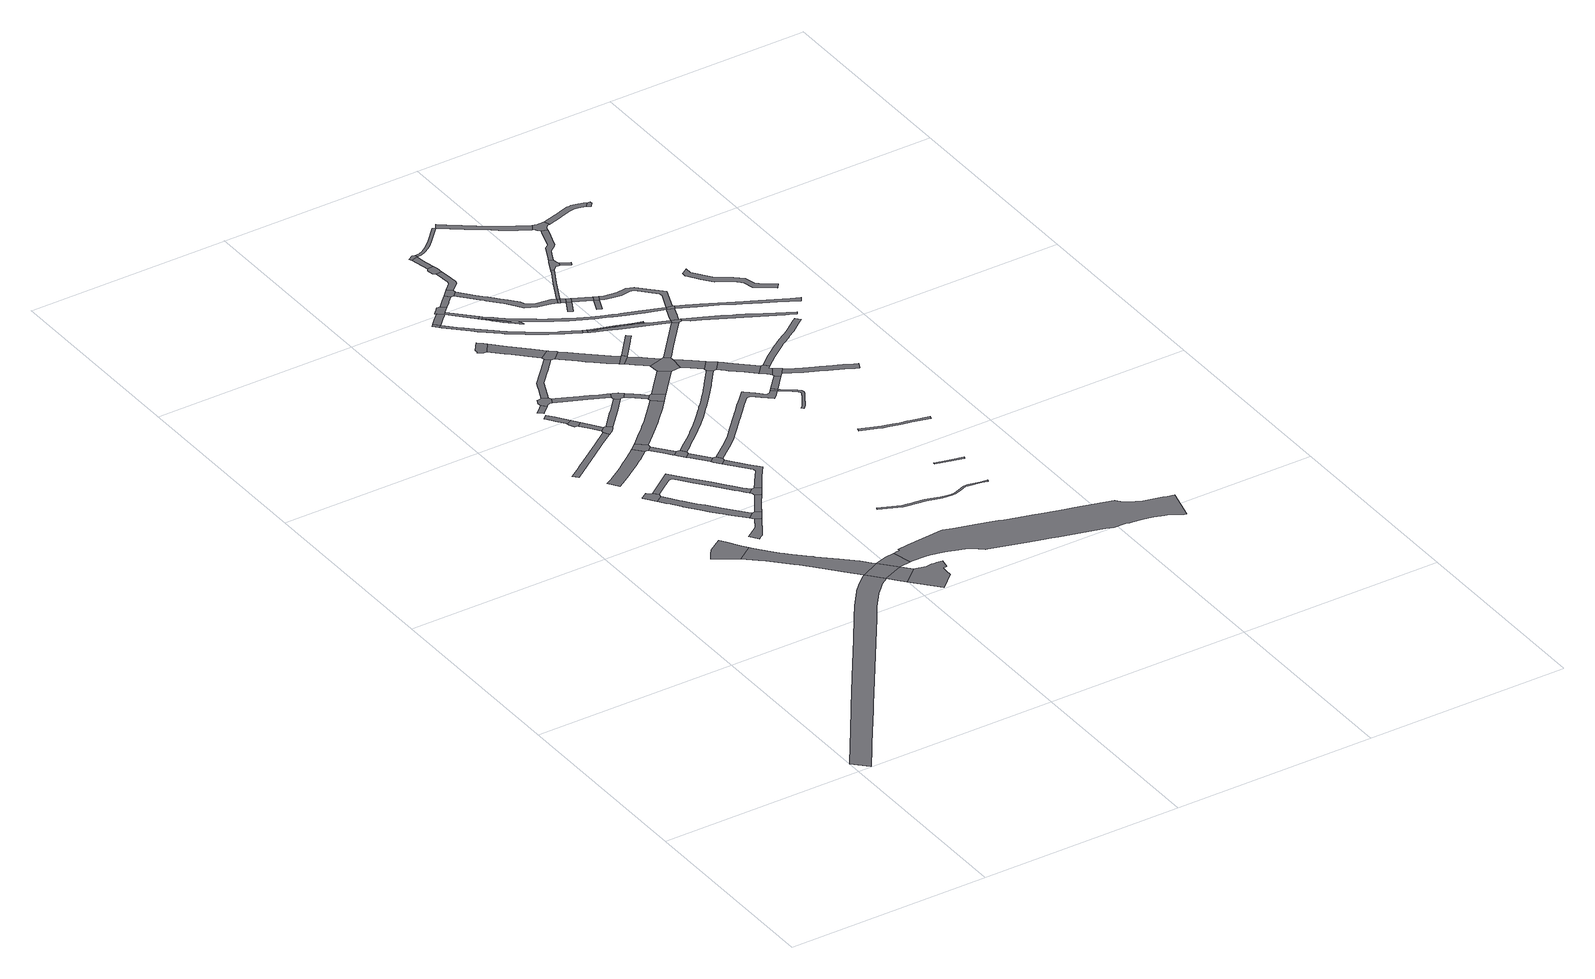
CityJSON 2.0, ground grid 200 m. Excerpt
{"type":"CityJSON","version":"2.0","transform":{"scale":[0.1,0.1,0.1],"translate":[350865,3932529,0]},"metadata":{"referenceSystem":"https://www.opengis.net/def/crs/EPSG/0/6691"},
"CityObjects":{
"road1":{"type":"Road","attributes":{"function":"1"},"geometry":[{"type":"MultiSurface","lod":"1","boundaries":[[[0,1,2,3,4,5,6,7,8,9,10,11,12,13,14,15,16,17,18,19,20,21,22,23,24,25,26,27,28,29,30,31,32,33,34,35,36,37,38,39,40,41,42,43,44,45,46,47,48,49,0,50,51,52,53]]]}]},
"road2":{"type":"Road","geometry":[{"type":"MultiSurface","lod":"1","boundaries":[[[54,55,56,57,58,59,60,61,62,63,64,65,66]]]}]},
"road3":{"type":"Road","geometry":[{"type":"MultiSurface","lod":"1","boundaries":[[[67,68,69,70,71,72,73,74,75]]]}]},
"road4":{"type":"Road","attributes":{"function":"3","RoadStructureAttribute.sectionType":"1"},"geometry":[{"type":"MultiSurface","lod":"1","boundaries":[[[76,77,78,79,80,81,82,83,84,1,85,86,87,88,89,90,91,92,93,94,95,96,97,98,54,66]]]}]},
"road5":{"type":"Road","attributes":{"RoadStructureAttribute.sectionType":"1"},"geometry":[{"type":"MultiSurface","lod":"1","boundaries":[[[99,100,101,102,103,104,105,106,107,108,109,110,111,112,113]]]}]},
"road6":{"type":"Road","attributes":{"RoadStructureAttribute.sectionType":"1"},"geometry":[{"type":"MultiSurface","lod":"1","boundaries":[[[114,115,116,117,118,119,120,121,122,123,124,74,73,125,126,127,128,129,130,131,132,133,134]]]}]},
"road7":{"type":"Road","attributes":{"RoadStructureAttribute.sectionType":"1"},"geometry":[{"type":"MultiSurface","lod":"1","boundaries":[[[135,136,137,138,139,140,141,142,143]]]}]},
"road8":{"type":"Road","attributes":{"RoadStructureAttribute.sectionType":"1"},"geometry":[{"type":"MultiSurface","lod":"1","boundaries":[[[144,145,146,147,148,149,150,151,152,153,154,155,156,157,158,159,160,161,162,163,164]]]}]},
"road9":{"type":"Road","geometry":[{"type":"MultiSurface","lod":"1","boundaries":[[[114,134,135,143,165,166]]]}]},
"road10":{"type":"Road","attributes":{"RoadStructureAttribute.sectionType":"1"},"geometry":[{"type":"MultiSurface","lod":"1","boundaries":[[[167,168,169,170,171,172,173,174,175,176,177,178,179,180,181,182,183,184,185,186,187,67,75]]]}]},
"road11":{"type":"Road","geometry":[{"type":"MultiSurface","lod":"1","boundaries":[[[1,0,53,85]]]}]},
"road12":{"type":"Road","attributes":{"RoadStructureAttribute.sectionType":"1"},"geometry":[{"type":"MultiSurface","lod":"1","boundaries":[[[188,189,190,191,192,193,194,195,196]]]}]},
"road13":{"type":"Road","attributes":{"RoadStructureAttribute.sectionType":"1"},"geometry":[{"type":"MultiSurface","lod":"1","boundaries":[[[197,198,199,200,201,202]]]}]},
"road14":{"type":"Road","geometry":[{"type":"MultiSurface","lod":"1","boundaries":[[[203,204,205,188,196,206,207]]]}]},
"road15":{"type":"Road","attributes":{"RoadStructureAttribute.sectionType":"1"},"geometry":[{"type":"MultiSurface","lod":"1","boundaries":[[[208,209,210,204,203,211,212,213]]]}]},
"road16":{"type":"Road","attributes":{"RoadStructureAttribute.sectionType":"1"},"geometry":[{"type":"MultiSurface","lod":"1","boundaries":[[[165,214,215,216,217,218,219,220,221,166]]]}]},
"road17":{"type":"Road","geometry":[{"type":"MultiSurface","lod":"1","boundaries":[[[222,223,224,225,144,164,226,227]]]}]},
"road18":{"type":"Road","geometry":[{"type":"MultiSurface","lod":"1","boundaries":[[[228,229,230,231,232,233,234,235,236,237,197,202]]]}]},
"road19":{"type":"Road","attributes":{"function":"1","RoadStructureAttribute.sectionType":"7"},"geometry":[{"type":"MultiSurface","lod":"1","boundaries":[[[238,85,53,239,240,241,242]]]}]},
"road20":{"type":"Road","geometry":[{"type":"MultiSurface","lod":"1","boundaries":[[[99,113,243,244,245,246,208,213]]]}]},
"road21":{"type":"Road","geometry":[{"type":"MultiSurface","lod":"1","boundaries":[[[247,248,249,250,251,252,253,254,255,52,51,256,257]]]}]},
"road22":{"type":"Road","attributes":{"RoadStructureAttribute.sectionType":"1"},"geometry":[{"type":"MultiSurface","lod":"1","boundaries":[[[226,258,259,260,261,262,227]]]}]},
"road23":{"type":"Road","geometry":[{"type":"MultiSurface","lod":"1","boundaries":[[[263,218,217,264,265,178,177]]]}]},
"road24":{"type":"Road","geometry":[{"type":"MultiSurface","lod":"1","boundaries":[[[261,260,266,267,268,269,270,271]]]}]},
"road25":{"type":"Road","attributes":{"RoadStructureAttribute.sectionType":"1"},"geometry":[{"type":"MultiSurface","lod":"1","boundaries":[[[272,269,268,273,274,275]]]}]},
"road26":{"type":"Road","attributes":{"RoadStructureAttribute.sectionType":"1"},"geometry":[{"type":"MultiSurface","lod":"1","boundaries":[[[276,277,278,279,280,281,282,283,231,230,284,285,286,287,288]]]}]},
"road27":{"type":"Road","attributes":{"RoadStructureAttribute.sectionType":"1"},"geometry":[{"type":"MultiSurface","lod":"1","boundaries":[[[245,289,290,291,292,293,294,246]]]}]},
"road28":{"type":"Road","geometry":[{"type":"MultiSurface","lod":"1","boundaries":[[[295,296,297,298,299,300,272,275]]]}]},
"road29":{"type":"Road","attributes":{"RoadStructureAttribute.sectionType":"1"},"geometry":[{"type":"MultiSurface","lod":"1","boundaries":[[[301,302,303,304,305,306,307,308,309,310,311,312,313,314,233,232]]]}]},
"road30":{"type":"Road","geometry":[{"type":"MultiSurface","lod":"1","boundaries":[[[315,316,317,318,319,320,321,322]]]}]},
"road31":{"type":"Road","attributes":{"RoadStructureAttribute.sectionType":"1"},"geometry":[{"type":"MultiSurface","lod":"1","boundaries":[[[323,324,325,326,265,264,327,328,329,330,297,296]]]}]},
"road32":{"type":"Road","geometry":[{"type":"MultiSurface","lod":"1","boundaries":[[[331,332,333,334]]]}]},
"road33":{"type":"Road","attributes":{"RoadStructureAttribute.sectionType":"1"},"geometry":[{"type":"MultiSurface","lod":"1","boundaries":[[[335,336,337,338,339,340,341,223,222,342,343,344,345,346,347,348,349,350]]]}]},
"road34":{"type":"Road","attributes":{"RoadStructureAttribute.sectionType":"1"},"geometry":[{"type":"MultiSurface","lod":"1","boundaries":[[[351,352,353,354,355,356,357,358,359,315,322]]]}]},
"road35":{"type":"Road","geometry":[{"type":"MultiSurface","lod":"1","boundaries":[[[287,291,290,360,361,362,363,364,288]]]}]},
"road36":{"type":"Road","attributes":{"RoadStructureAttribute.sectionType":"1"},"geometry":[{"type":"MultiSurface","lod":"1","boundaries":[[[365,366,367,368,369,370,334,333,371,372,373,374,365,375,376,377,378]]]}]},
"road37":{"type":"Road","geometry":[{"type":"MultiSurface","lod":"1","boundaries":[[[379,380,381,382,383,384,385,386,366,365,378]]]}]},
"road38":{"type":"Road","attributes":{"RoadStructureAttribute.sectionType":"1"},"geometry":[{"type":"MultiSurface","lod":"1","boundaries":[[[387,388,389,390,391,362,361,392,393]]]}]},
"road39":{"type":"Road","geometry":[{"type":"MultiSurface","lod":"1","boundaries":[[[394,395,356,355,396,397,307,306,398,399]]]}]},
"road40":{"type":"Road","attributes":{"RoadStructureAttribute.sectionType":"1"},"geometry":[{"type":"MultiSurface","lod":"1","boundaries":[[[400,401,402,403,382,381,404,405,406]]]}]},
"road41":{"type":"Road","geometry":[{"type":"MultiSurface","lod":"1","boundaries":[[[387,393,335,350,407,408,409]]]}]},
"road42":{"type":"Road","attributes":{"RoadStructureAttribute.sectionType":"1"},"geometry":[{"type":"MultiSurface","lod":"1","boundaries":[[[410,411,412,413,414,415,416,417,418,419,420,421,422,423,333,332,424,425,426,427,428,429,430,431,432,433,434,435,436,437,438,439,440,441,442,443,444]]]}]},
"road43":{"type":"Road","geometry":[{"type":"MultiSurface","lod":"1","boundaries":[[[445,446,447,448,449,450,451,452,453,454,455,456,457,458,459,460,461]]]}]},
"road44":{"type":"Road","attributes":{"RoadStructureAttribute.sectionType":"1"},"geometry":[{"type":"MultiSurface","lod":"1","boundaries":[[[270,462,463,464,465,466,467,468,469,470,471,472,473,474,475,476,477,478,479,480,481,482,483,484,485,486,487,488,489,490,491,492,493,494,495,496,497,498,499,271]]]}]},
"road45":{"type":"Road","attributes":{"RoadStructureAttribute.sectionType":"1"},"geometry":[{"type":"MultiSurface","lod":"1","boundaries":[[[398,500,501,502,503,504,505,506,507,508,509,510,511,512,513,399]]]}]},
"road46":{"type":"Road","geometry":[{"type":"MultiSurface","lod":"1","boundaries":[[[514,515,516,517,518,400,406]]]}]},
"road47":{"type":"Road","attributes":{"RoadStructureAttribute.sectionType":"1"},"geometry":[{"type":"MultiSurface","lod":"1","boundaries":[[[519,520,521,522,523,524,525,526,527,528,529,530,531,532,533,299,298,534,535,536,537,538,539,540,541,542,543,544,545,546,547,548,549,550]]]}]},
"road48":{"type":"Road","attributes":{"RoadStructureAttribute.sectionType":"1"},"geometry":[{"type":"MultiSurface","lod":"1","boundaries":[[[408,551,552,553,554,555,409]]]}]},
"road49":{"type":"Road","attributes":{"RoadStructureAttribute.sectionType":"1"},"geometry":[{"type":"MultiSurface","lod":"1","boundaries":[[[556,557,558,559,517,516,560,561,562,563,564]]]}]},
"road50":{"type":"Road","geometry":[{"type":"MultiSurface","lod":"1","boundaries":[[[508,507,565,566,567,568]]]}]},
"road51":{"type":"Road","geometry":[{"type":"MultiSurface","lod":"1","boundaries":[[[569,570,571,572,573,556,564]]]}]},
"road52":{"type":"Road","attributes":{"RoadStructureAttribute.sectionType":"1"},"geometry":[{"type":"MultiSurface","lod":"1","boundaries":[[[574,571,570,575,576]]]}]},
"road53":{"type":"Road","geometry":[{"type":"MultiSurface","lod":"1","boundaries":[[[577,574,576,578,579]]]}]},
"road54":{"type":"Road","attributes":{"RoadStructureAttribute.sectionType":"1"},"geometry":[{"type":"MultiSurface","lod":"1","boundaries":[[[580,581,582,583,584,585,586,587,588,589,590,591,592,593,594,595,596,597,598,599,600,601,602,603,604,605,606,607,608,609,610,611,612,613,614,615,616,617,618]]]}]},
"road55":{"type":"Road","attributes":{"RoadStructureAttribute.sectionType":"1"},"geometry":[{"type":"MultiSurface","lod":"1","boundaries":[[[619,620,621,622,623,624,625,626,627,628,629,630,631,632,633,634,635,636,637,638,639,640,641,642,515,514]]]}]},
"road56":{"type":"Road","attributes":{"RoadStructureAttribute.sectionType":"1"},"geometry":[{"type":"MultiSurface","lod":"1","boundaries":[[[565,643,644,645,646,647,648,566]]]}]},
"road57":{"type":"Road","geometry":[{"type":"MultiSurface","lod":"1","boundaries":[[[649,444,443,650,651,652,653]]]}]},
"road58":{"type":"Road","geometry":[{"type":"MultiSurface","lod":"1","boundaries":[[[654,655,646,645,554,553,656,657]]]}]},
"road59":{"type":"Road","attributes":{"RoadStructureAttribute.sectionType":"1"},"geometry":[{"type":"MultiSurface","lod":"1","boundaries":[[[658,659,660,661,662,663,568,567]]]}]},
"road60":{"type":"Road","attributes":{"function":"1","RoadStructureAttribute.sectionType":"1"},"geometry":[{"type":"MultiSurface","lod":"1","boundaries":[[[664,665,666,667,668,669,670,671,672,673,674,675,676,677,678,679,680,681,682,683,684,685,686,687,688,689,690,691,692,242,241,693,694,695,696,697,698,699,700,701,702,703,704,705,706,707,708,709,710,711,712,713,714,715,716,717,718,719,720,721,722,723,724]]]}]},
"road61":{"type":"Road","attributes":{"RoadStructureAttribute.sectionType":"1"},"geometry":[{"type":"MultiSurface","lod":"1","boundaries":[[[725,726,727,728,729,730,731,732,733,734,735,736,737,738,739,740,741,742,743,744,745,746,747,377,376,461,460,748,749,750,751,752,753,754,755,756,757,758,759,760,761,762,763,764,765,766,767,768,769,770,771]]]}]},
"road62":{"type":"Road","attributes":{"RoadStructureAttribute.sectionType":"1"},"geometry":[{"type":"MultiSurface","lod":"1","boundaries":[[[772,773,774,775,578,576,776,777,778,779,780,781,782]]]}]},
"road63":{"type":"Road","attributes":{"RoadStructureAttribute.sectionType":"1"},"geometry":[{"type":"MultiSurface","lod":"1","boundaries":[[[783,784,657,656,785,786,787]]]}]},
"road64":{"type":"Road","geometry":[{"type":"MultiSurface","lod":"1","boundaries":[[[788,789,790,791]]]}]},
"road65":{"type":"Road","geometry":[{"type":"MultiSurface","lod":"1","boundaries":[[[630,792,793,631]]]}]},
"road66":{"type":"Road","geometry":[{"type":"MultiSurface","lod":"1","boundaries":[[[652,794,795,796,797,798,799,800,801,802,803,804,805,653]]]}]},
"road67":{"type":"Road","attributes":{"RoadStructureAttribute.sectionType":"1"},"geometry":[{"type":"MultiSurface","lod":"1","boundaries":[[[792,791,806,793]]]}]},
"road68":{"type":"Road","geometry":[{"type":"MultiSurface","lod":"1","boundaries":[[[791,790,807,806]]]}]},
"road69":{"type":"Road","geometry":[{"type":"MultiSurface","lod":"1","boundaries":[[[808,809,810,787,786,480,479]]]}]},
"road70":{"type":"Road","attributes":{"RoadStructureAttribute.sectionType":"1"},"geometry":[{"type":"MultiSurface","lod":"1","boundaries":[[[811,812,813,814,815,816,817,818,819,820,821,822,651,650,823,824,825,826,827,828,829]]]}]},
"road71":{"type":"Road","geometry":[{"type":"MultiSurface","lod":"1","boundaries":[[[830,831,832,519,550]]]}]},
"road72":{"type":"Road","attributes":{"RoadStructureAttribute.sectionType":"1"},"geometry":[{"type":"MultiSurface","lod":"1","boundaries":[[[807,790,833,834]]]}]},
"road73":{"type":"Road","attributes":{"RoadStructureAttribute.sectionType":"1"},"geometry":[{"type":"MultiSurface","lod":"1","boundaries":[[[835,655,654,836,837,838,839,840,829]]]}]},
"road74":{"type":"Road","attributes":{"RoadStructureAttribute.sectionType":"1"},"geometry":[{"type":"MultiSurface","lod":"1","boundaries":[[[830,841,842,843,844,845,846,847,848,849,850,851,852,853,854,855,856,857,858,859,860,861,862,863,864,865,866,867,868,869,870,871,872,873,874,831]]]}]},
"road75":{"type":"Road","geometry":[{"type":"MultiSurface","lod":"1","boundaries":[[[875,876,877,833]]]}]},
"road76":{"type":"Road","attributes":{"RoadStructureAttribute.sectionType":"1"},"geometry":[{"type":"MultiSurface","lod":"1","boundaries":[[[878,879,880,881,882,883,884,631,793]]]}]},
"road77":{"type":"Road","attributes":{"RoadStructureAttribute.sectionType":"1"},"geometry":[{"type":"MultiSurface","lod":"1","boundaries":[[[808,885,886,887,888,889,890,891,892,809]]]}]},
"road78":{"type":"Road","attributes":{"RoadStructureAttribute.sectionType":"1"},"geometry":[{"type":"MultiSurface","lod":"1","boundaries":[[[832,831,893,894]]]}]},
"road79":{"type":"Road","geometry":[{"type":"MultiSurface","lod":"1","boundaries":[[[833,877,895,834]]]}]},
"road80":{"type":"Road","attributes":{"RoadStructureAttribute.sectionType":"1"},"geometry":[{"type":"MultiSurface","lod":"1","boundaries":[[[896,897,898,899,900,901,902]]]}]},
"road81":{"type":"Road","geometry":[{"type":"MultiSurface","lod":"1","boundaries":[[[903,904,905,906,890,889,907,908,909,910]]]}]},
"road82":{"type":"Road","geometry":[{"type":"MultiSurface","lod":"1","boundaries":[[[893,911,912,913,903,910,894]]]}]},
"road83":{"type":"Road","attributes":{"RoadStructureAttribute.sectionType":"1"},"geometry":[{"type":"MultiSurface","lod":"1","boundaries":[[[914,915,916,917,918,919,920,921,922,923,924,925,926,927,928,929,930,931]]]}]},
"road84":{"type":"Road","geometry":[{"type":"MultiSurface","lod":"1","boundaries":[[[932,933,934,882,881,935,936,937,938,939,940]]]}]},
"road85":{"type":"Road","geometry":[{"type":"MultiSurface","lod":"1","boundaries":[[[829,840,941,942,943,944,811]]]}]},
"road86":{"type":"Road","attributes":{"RoadStructureAttribute.sectionType":"1"},"geometry":[{"type":"MultiSurface","lod":"1","boundaries":[[[877,945,946,947,948,949,950,951,952,953,954,955,956,957,958,895]]]}]},
"road87":{"type":"Road","attributes":{"RoadStructureAttribute.sectionType":"1"},"geometry":[{"type":"MultiSurface","lod":"1","boundaries":[[[781,959,960,961,962,963,964,965,966,967,968,969,970,971,972,973,974,975,976,977,978,979]]]}]},
"road88":{"type":"Road","geometry":[{"type":"MultiSurface","lod":"1","boundaries":[[[980,981,938,937]]]}]},
"road89":{"type":"Road","geometry":[{"type":"MultiSurface","lod":"1","boundaries":[[[982,983,953,952,725,771]]]}]},
"road90":{"type":"Road","attributes":{"RoadStructureAttribute.sectionType":"1"},"geometry":[{"type":"MultiSurface","lod":"1","boundaries":[[[984,985,986,987,988,989,990,991,992,993,994,995,996,997,998,999,1000,1001,1002,1003,1004,932,940]]]}]},
"road91":{"type":"Road","attributes":{"RoadStructureAttribute.sectionType":"1"},"geometry":[{"type":"MultiSurface","lod":"1","boundaries":[[[911,1005,1006,1007,1008,1009,1010,1011,1012,1013,1014,1015,1016,1017,1018,1019,1020,1021,1022,1023,1024,1025,1026,1027,1028,912]]]}]},
"road92":{"type":"Road","attributes":{"RoadStructureAttribute.sectionType":"1"},"geometry":[{"type":"MultiSurface","lod":"1","boundaries":[[[1029,1030,1031,1032,1033,1034,1035,1036,1037,906,905,1038,1039,1040,1041,1042,1043,1044,1045,1046]]]}]},
"road93":{"type":"Road","geometry":[{"type":"MultiSurface","lod":"1","boundaries":[[[1047,1048,1049,1050,1051,1052,1053,969,968,1054,1055,994,993]]]}]},
"road94":{"type":"Road","attributes":{"RoadStructureAttribute.sectionType":"1"},"geometry":[{"type":"MultiSurface","lod":"1","boundaries":[[[942,1056,1057,1058,1059,1060,1061,1062,1063,1064,1065,1066,1067,1068,1069,1070,1071,1072,1073,1074,943]]]}]},
"road95":{"type":"Road","attributes":{"RoadStructureAttribute.sectionType":"1"},"geometry":[{"type":"MultiSurface","lod":"1","boundaries":[[[944,1075,1076,1077,1078,1079,1080,1081,982,1082,1083,1084,1085,1086,1087,1088,1089,1090,1091,1092,1093,1094,1095,1096,1097,983,982,771,1098,1099,1100,1101,811]]]}]},
"road96":{"type":"Road","attributes":{"RoadStructureAttribute.sectionType":"1"},"geometry":[{"type":"MultiSurface","lod":"1","boundaries":[[[1049,1102,1103,1104,1105,1106,1107,1108,1109,1110,1111,1112,1113,1114,1115,1116,1117,1118,1119,1120,1050]]]}]},
"road97":{"type":"Road","attributes":{"RoadStructureAttribute.sectionType":"1"},"geometry":[{"type":"MultiSurface","lod":"1","boundaries":[[[1121,1122,1123,1124,1125,1126,1127,1128,1129,1130,1131,1132,1133,1134,1135,1136,1137,1138,1139,1140,1141,1142,1143,1144,1145,1146]]]}]},
"road98":{"type":"Road","geometry":[{"type":"MultiSurface","lod":"1","boundaries":[[[1147,1111,1110,1148,1149]]]}]}
},
"vertices":[
[1874,2407,0],[1745,2556,0],[1717,2537,0],[1712,2533,0],[1655,2484,0],[1652,2482,0],[1645,2476,0],[1635,2467,0],[1552,2383,0],[1544,2375,0],[1405,2195,0],[1305,2048,0],[1110,1762,0],[776,1272,0],[511,884,0],[411,737,0],[384,697,0],[292,562,0],[179,396,0],[173,388,0],[165,376,0],[130,324,0],[114,300,0],[92,268,0],[86,259,0],[6,141,0],[139,4,0],[181,67,0],[191,81,0],[240,152,0],[257,177,0],[291,228,0],[305,248,0],[328,283,0],[447,457,0],[637,734,0],[642,740,0],[685,804,0],[905,1123,0],[1241,1612,0],[1459,1930,0],[1562,2080,0],[1690,2247,0],[1703,2260,0],[1767,2324,0],[1782,2337,0],[1795,2348,0],[1805,2356,0],[1835,2382,0],[1842,2386,0],[1942,2329,0],[1998,2266,0],[2157,2406,0],[2077,2493,0],
[1148,3471,0],[1106,3529,0],[1026,3651,0],[1004,3686,0],[990,3706,0],[857,3618,0],[815,3567,0],[774,3502,0],[802,3484,0],[804,3483,0],[852,3451,0],[953,3383,0],[990,3356,0],
[922,4641,0],[890,4647,0],[869,4675,0],[810,4633,0],[803,4628,0],[806,4624,0],[885,4513,0],[952,4560,0],[957,4592,0],
[1068,3291,0],[1107,3254,0],[1156,3208,0],[1183,3183,0],[1332,3031,0],[1343,3019,0],[1445,2907,0],[1464,2885,0],[1666,2648,0],[1930,2654,0],[1918,2668,0],[1834,2764,0],[1767,2829,0],[1701,2893,0],[1546,3035,0],[1535,3045,0],[1492,3085,0],[1463,3114,0],[1400,3177,0],[1354,3224,0],[1321,3257,0],[1269,3320,0],[1173,3436,0],
[1087,5676,0],[939,5570,0],[898,5541,0],[888,5534,0],[803,5473,0],[800,5471,0],[754,5438,0],[628,5348,0],[596,5325,0],[486,5247,0],[524,5201,0],[841,5427,0],[970,5519,0],[1110,5619,0],[1119,5625,0],
[1470,3910,0],[1463,3919,0],[1285,4126,0],[1197,4237,0],[1195,4239,0],[1150,4293,0],[1120,4332,0],[1068,4398,0],[1067,4400,0],[1060,4409,0],[1001,4491,0],[932,4446,0],[943,4431,0],[1020,4328,0],[1027,4318,0],[1120,4197,0],[1174,4128,0],[1228,4060,0],[1251,4032,0],[1303,3973,0],[1410,3855,0],
[1440,3821,0],[1366,3704,0],[1296,3654,0],[1242,3614,0],[1299,3532,0],[1316,3545,0],[1351,3568,0],[1374,3606,0],[1491,3789,0],
[1150,5321,0],[1101,5281,0],[1100,5280,0],[1029,5223,0],[961,5173,0],[897,5128,0],[831,5082,0],[761,5037,0],[731,5019,0],[675,4984,0],[746,4888,0],[825,4935,0],[898,4983,0],[966,5030,0],[1031,5075,0],[1102,5128,0],[1111,5135,0],[1118,5140,0],[1176,5187,0],[1209,5214,0],[1226,5229,0],
[1549,3880,0],[1499,3912,0],
[1058,4667,0],[1155,4738,0],[1187,4734,0],[1234,4674,0],[1305,4585,0],[1402,4462,0],[1421,4439,0],[1541,4289,0],[1550,4277,0],[1605,4208,0],[1624,4184,0],[1674,4225,0],[1618,4288,0],[1559,4362,0],[1526,4404,0],[1440,4511,0],[1338,4639,0],[1304,4682,0],[1184,4834,0],[1058,4742,0],[957,4667,0],
[957,5992,0],[881,6098,0],[872,6111,0],[823,6178,0],[778,6139,0],[785,6129,0],[840,6052,0],[899,5970,0],[904,5962,0],
[869,6333,0],[800,6268,0],[783,6251,0],[826,6209,0],[830,6213,0],[910,6289,0],
[963,5880,0],[1009,5920,0],[983,5955,0],[901,5939,0],[931,5887,0],
[1134,5745,0],[1121,5763,0],[1061,5846,0],[969,5872,0],[1029,5789,0],[1091,5702,0],
[1595,3952,0],[1602,3963,0],[1619,3989,0],[1697,4106,0],[1644,4134,0],[1578,4035,0],[1552,3995,0],[1501,3916,0],
[1305,5298,0],[1218,5381,0],[1187,5352,0],[1168,5336,0],[1259,5228,0],[1306,5265,0],
[934,6312,0],[963,6318,0],[975,6312,0],[1000,6367,0],[989,6395,0],[935,6420,0],[907,6409,0],[900,6412,0],[889,6417,0],[864,6362,0],
[2060,2692,0],[2097,2500,0],[2168,2510,0],[2191,2513,0],[2144,2703,0],
[1166,5655,0],[1192,5687,0],[1206,5704,0],[1161,5744,0],
[2375,2222,0],[2377,2276,0],[2419,2280,0],[2435,2367,0],[2379,2377,0],[2352,2381,0],[2329,2382,0],[2318,2381,0],[2269,2374,0],[2216,2017,0],[2372,2154,0],
[1345,5119,0],[1398,5052,0],[1407,5041,0],[1453,5078,0],[1436,5101,0],
[1639,4165,0],[1754,4191,0],[1702,4225,0],
[1429,5013,0],[1433,5008,0],[1474,4957,0],[1521,4994,0],[1526,5027,0],[1489,5074,0],
[1661,4818,0],[1486,4942,0],[1501,4922,0],[1615,4781,0],
[1450,6164,0],[1384,6194,0],[1310,6227,0],[1264,6248,0],[1231,6263,0],[1130,6308,0],[1084,6329,0],[1038,6349,0],[1061,6273,0],[1139,6238,0],[1262,6183,0],[1448,6098,0],[1473,6154,0],
[1384,5902,0],[1498,6029,0],[1454,6069,0],[1332,5933,0],[1311,5910,0],[1166,5749,0],
[1631,4760,0],[1680,4699,0],[1727,4737,0],[1729,4769,0],[1692,4817,0],[1676,4818,0],
[1011,6443,0],[1085,6611,0],[1137,6667,0],[1174,6706,0],[1219,6755,0],[1336,6880,0],[1292,6920,0],[1168,6787,0],[1088,6701,0],[1061,6673,0],[1033,6643,0],[1020,6613,0],[984,6532,0],[967,6493,0],
[1013,7392,0],[989,7417,0],[944,7462,0],[869,7367,0],[870,7336,0],[862,7325,0],[910,7290,0],[942,7295,0],
[1859,4475,0],[1859,4446,0],[1764,4312,0],[1746,4286,0],[1838,4318,0],[1852,4338,0],[1946,4465,0],[1858,4573,0],
[769,7887,0],[809,7841,0],[835,7858,0],[786,7911,0],
[1706,5873,0],[1609,5768,0],[1559,5713,0],[1481,5628,0],[1415,5564,0],[1393,5543,0],[1333,5486,0],[1414,5398,0],[1498,5477,0],[1567,5544,0],[1603,5582,0],[1717,5703,0],[1727,5714,0],[1737,5725,0],[1780,5775,0],[1797,5794,0],
[1056,7183,0],[1075,7165,0],[1204,7038,0],[1232,7011,0],[1290,6954,0],[1387,7023,0],[1341,7068,0],[1285,7123,0],[1134,7272,0],
[1509,6042,0],[1540,6043,0],[1579,6089,0],[1537,6125,0],[1493,6145,0],
[962,7985,0],[907,8032,0],[898,8023,0],[881,8006,0],[854,7980,0],[836,7961,0],[887,7910,0],[905,7928,0],[928,7952,0],[929,7952,0],[1008,7937,0],[1167,7769,0],[1195,7795,0],[983,8007,0],
[979,8010,0],[982,8014,0],[1035,8066,0],[994,8109,0],[963,8111,0],[920,8066,0],[917,8064,0],[896,8042,0],
[1742,5949,0],[1684,5999,0],[1652,6026,0],[1638,6039,0],[1589,6080,0],[1618,5977,0],[1704,5903,0],
[1452,6964,0],[1397,7014,0],[1291,6937,0],[1292,6922,0],[1371,6874,0],[1459,6957,0],
[1116,8231,0],[1091,8206,0],[1062,8177,0],[1027,8142,0],[1090,8120,0],[1101,8132,0],[1159,8188,0],
[1831,5834,0],[1870,5880,0],[1773,5951,0],
[1736,7162,0],[1710,7176,0],[1651,7209,0],[1634,7219,0],[1480,7311,0],[1388,7375,0],[1265,7467,0],[1249,7480,0],[1177,7539,0],[1093,7614,0],[1089,7618,0],[1049,7655,0],[982,7717,0],[939,7758,0],[825,7826,0],[1010,7640,0],[1053,7600,0],[1060,7593,0],[1110,7548,0],[1160,7505,0],[1213,7461,0],[1230,7447,0],[1266,7418,0],[1320,7379,0],[1375,7339,0],[1432,7300,0],[1544,7228,0],[1594,7199,0],[1602,7195,0],[1661,7160,0],[1706,7137,0],[1721,7128,0],[1780,7097,0],[1802,7087,0],[1818,7120,0],
[1240,7691,0],[1253,7677,0],[1299,7623,0],[1318,7606,0],[1352,7573,0],[1365,7561,0],[1424,7503,0],[1456,7485,0],[1446,7515,0],[1403,7548,0],[1375,7571,0],[1326,7620,0],[1288,7658,0],[1255,7691,0],[1251,7696,0],[1198,7757,0],[1187,7748,0],
[1591,5079,0],[1610,5095,0],[1669,5146,0],[1698,5171,0],[1710,5182,0],[1752,5218,0],[1832,5292,0],[1840,5299,0],[1942,5402,0],[2025,5491,0],[2026,5492,0],[2052,5520,0],[2116,5591,0],[2159,5641,0],[2208,5698,0],[2274,5781,0],[2293,5805,0],[2419,5965,0],[2373,6004,0],[2356,5982,0],[2239,5833,0],[2227,5818,0],[2176,5755,0],[2161,5736,0],[2110,5676,0],[2072,5631,0],[2037,5593,0],[1996,5549,0],[1982,5533,0],[1971,5521,0],[1899,5443,0],[1886,5430,0],[1808,5351,0],[1804,5348,0],[1715,5265,0],[1712,5263,0],[1638,5198,0],[1572,5141,0],
[1399,6848,0],[1444,6808,0],[1525,6735,0],[1574,6692,0],[1590,6678,0],[1712,6574,0],[1759,6536,0],[1798,6504,0],[1873,6596,0],[1807,6651,0],[1719,6725,0],[1635,6799,0],[1629,6805,0],[1519,6902,0],
[1188,8187,0],[1230,8231,0],[1231,8261,0],[1188,8303,0],[1170,8285,0],
[2664,5438,0],[2635,5406,0],[2603,5404,0],[2528,5473,0],[2453,5543,0],[2441,5553,0],[2422,5533,0],[2360,5468,0],[2289,5395,0],[2220,5320,0],[2213,5312,0],[2163,5259,0],[2039,5128,0],[1942,5023,0],[1835,4929,0],[1873,4883,0],[1915,4919,0],[1983,4980,0],[2020,5019,0],[2083,5087,0],[2177,5186,0],[2207,5218,0],[2243,5256,0],[2259,5274,0],[2332,5353,0],[2355,5377,0],[2423,5448,0],[2462,5452,0],[2536,5385,0],[2624,5306,0],[2663,5347,0],[2709,5399,0],
[1936,5956,0],[2002,6033,0],[2108,6158,0],[2014,6233,0],[1908,6109,0],
[1249,8557,0],[1265,8399,0],[1255,8370,0],[1224,8339,0],[1303,8327,0],[1318,8340,0],[1329,8369,0],[1316,8507,0],[1311,8562,0],
[1831,6478,0],[1916,6561,0],[1919,6565,0],[1888,6600,0],
[1305,8624,0],[1294,8676,0],[1233,8663,0],[1216,8638,0],[1226,8577,0],
[1193,8849,0],[1266,8804,0],[1258,8872,0],
[1179,8877,0],[1256,8902,0],[1230,8909,0],
[3394,3234,0],[3284,3256,0],[3270,3259,0],[3243,3257,0],[3226,3251,0],[3167,3229,0],[3111,3211,0],[3075,3208,0],[3015,3214,0],[2994,3219,0],[2976,3223,0],[2963,3225,0],[2945,3231,0],[2889,3250,0],[2838,3264,0],[2748,3278,0],[2717,3282,0],[2677,3287,0],[2624,3297,0],[2579,3310,0],[2417,3384,0],[2407,3361,0],[2571,3287,0],[2618,3272,0],[2674,3262,0],[2745,3253,0],[2833,3239,0],[2882,3226,0],[2908,3217,0],[2984,3202,0],[3012,3196,0],[3076,3190,0],[3114,3193,0],[3173,3212,0],[3246,3239,0],[3269,3241,0],[3395,3216,0],[3455,3203,0],[3459,3221,0],
[1344,8008,0],[1370,7978,0],[1380,7967,0],[1465,7872,0],[1471,7865,0],[1501,7831,0],[1595,7697,0],[1644,7669,0],[1698,7640,0],[1845,7615,0],[1856,7610,0],[1878,7599,0],[1904,7653,0],[1865,7672,0],[1863,7673,0],[1719,7697,0],[1636,7743,0],[1617,7791,0],[1547,7879,0],[1498,7930,0],[1462,7967,0],[1424,8008,0],[1389,8047,0],[1348,8095,0],
[1905,6416,0],[1961,6370,0],[2006,6333,0],[2146,6373,0],[2053,6449,0],[2014,6481,0],
[1843,7107,0],[1841,7069,0],[1850,7088,0],[1851,7090,0],[1855,7104,0],
[2223,6337,0],[2176,6376,0],[2208,6166,0],[2225,6308,0],
[2068,6746,0],[2078,6759,0],[2080,6761,0],[2127,6817,0],[2092,6846,0],[2042,6786,0],
[4687,2136,0],[4664,2142,0],[4646,2147,0],[4625,2152,0],[4584,2163,0],[4409,2209,0],[4346,2234,0],[4302,2257,0],[4286,2269,0],[4234,2310,0],[4218,2328,0],[4202,2346,0],[3852,2444,0],[3763,2469,0],[3592,2519,0],[3481,2551,0],[3412,2570,0],[3262,2614,0],[3238,2620,0],[3188,2635,0],[3139,2649,0],[3012,2685,0],[2793,2748,0],[2704,2779,0],[2690,2783,0],[2321,2750,0],[2214,2733,0],[2215,2713,0],[2187,2709,0],[2226,2518,0],[2227,2513,0],[2331,2511,0],[2396,2505,0],[2506,2483,0],[2556,2473,0],[2618,2452,0],[2704,2423,0],[2750,2400,0],[2847,2318,0],[2863,2314,0],[3048,2262,0],[3207,2217,0],[3354,2176,0],[3374,2170,0],[3423,2156,0],[3485,2138,0],[3797,2049,0],[3893,2021,0],[3968,1998,0],[4086,1993,0],[4116,1981,0],[4147,1977,0],[4259,1967,0],[4346,1947,0],[4439,1916,0],[4459,1909,0],[4480,1902,0],[4497,1896,0],[4587,1835,0],[4597,1832,0],[4606,1828,0],
[2625,7022,0],[2396,7109,0],[2245,7163,0],[2227,7169,0],[2174,7188,0],[2116,7211,0],[2001,7258,0],[1946,7284,0],[1832,7340,0],[1778,7370,0],[1762,7379,0],[1739,7392,0],[1670,7432,0],[1609,7471,0],[1584,7488,0],[1541,7517,0],[1513,7536,0],[1462,7572,0],[1363,7648,0],[1348,7661,0],[1286,7713,0],[1268,7729,0],[1215,7777,0],[1199,7759,0],[1199,7758,0],[1256,7699,0],[1260,7695,0],[1266,7689,0],[1330,7629,0],[1354,7607,0],[1440,7541,0],[1450,7534,0],[1531,7477,0],[1598,7433,0],[1630,7413,0],[1690,7377,0],[1749,7344,0],[1808,7310,0],[1910,7258,0],[2009,7214,0],[2105,7174,0],[2161,7152,0],[2270,7112,0],[2396,7066,0],[2429,7054,0],[2430,7053,0],[2611,6995,0],
[1478,9031,0],[1411,8969,0],[1343,8921,0],[1303,8907,0],[1310,8880,0],[1355,8896,0],[1407,8931,0],[1445,8961,0],[1492,9003,0],[1639,9160,0],[1616,9176,0],
[2351,6203,0],[2292,6252,0],[2278,6109,0],[2369,6034,0],[2445,6125,0],
[1877,7439,0],[1921,7416,0],[1989,7545,0],[1944,7567,0],
[1903,7587,0],[1929,7640,0],
[1850,7089,0],[1890,7076,0],[1984,7049,0],[2088,7019,0],[2166,6992,0],[2237,6966,0],[2276,6954,0],[2333,6934,0],[2339,6953,0],[2242,6979,0],[2108,7028,0],[1920,7084,0],
[1970,7619,0],
[2015,7597,0],
[2449,5968,0],[2527,6058,0],[2498,6081,0],
[2544,6830,0],[2373,6900,0],[2338,6923,0],[2259,6952,0],[2237,6958,0],[2139,6993,0],[2094,7010,0],[2054,7023,0],[1943,7056,0],[1939,7047,0],[1908,7061,0],[1885,7072,0],[1867,7056,0],[1904,7039,0],[1966,7012,0],[2077,6968,0],[2090,6963,0],[2519,6803,0],[2534,6798,0],
[2711,5397,0],[2726,5417,0],[2681,5457,0],
[2160,7461,0],[2185,7512,0],
[2356,6588,0],[2232,6348,0],[2364,6504,0],[2400,6547,0],[2408,6556,0],[2580,6759,0],
[2724,5387,0],[2816,5319,0],[2844,5296,0],[2858,5283,0],[2862,5278,0],[2864,5274,0],[2867,5266,0],[2869,5260,0],[2869,5258,0],[2868,5256,0],[2866,5249,0],[2861,5240,0],[2841,5208,0],[2760,5083,0],[2752,5073,0],[2746,5067,0],[2734,5057,0],[2750,5037,0],[2763,5048,0],[2771,5056,0],[2780,5068,0],[2862,5194,0],[2882,5227,0],[2889,5239,0],[2892,5249,0],[2894,5256,0],[2894,5263,0],[2891,5274,0],[2887,5284,0],[2883,5291,0],[2876,5300,0],[2860,5315,0],[2832,5338,0],[2739,5407,0],
[2105,7329,0],[2151,7310,0],[2205,7439,0],
[2043,7870,0],[2090,7957,0],[2120,8012,0],[2141,8050,0],[2113,8063,0],[2093,8022,0],[2019,7879,0],
[2514,5909,0],[2521,5903,0],[2530,5895,0],[2635,5800,0],[2727,5717,0],[2805,5805,0],[2588,6005,0],[2566,6025,0],
[2859,5568,0],[2815,5608,0],
[2230,7489,0],
[3489,3637,0],[3383,3664,0],[3292,3686,0],[3220,3704,0],[3215,3685,0],[3383,3643,0],[3484,3618,0],
[2868,5716,0],[2841,5734,0],[2870,5760,0],[2831,5805,0],[2737,5708,0],[2781,5668,0],[2806,5646,0],[2813,5639,0],
[2893,5606,0],[2938,5665,0],[2919,5679,0],
[3592,4332,0],[3420,4375,0],[3390,4381,0],[3319,4396,0],[3257,4412,0],[3186,4429,0],[3165,4435,0],[3163,4435,0],[2962,4510,0],[2953,4484,0],[3142,4413,0],[3155,4408,0],[3192,4399,0],[3313,4369,0],[3375,4356,0],[3414,4348,0],[3438,4342,0],[3585,4304,0],
[2179,8200,0],[2169,8179,0],[2153,8146,0],[2181,8089,0],[2205,8087,0],[2215,8082,0],[2233,8118,0],[2221,8145,0],[2218,8181,0],
[2587,6768,0],[2619,6772,0],[2631,6801,0],[2613,6809,0],
[2250,7418,0],[2314,7407,0],[2405,7393,0],[2500,7411,0],[2541,7398,0],[2698,7235,0],[2703,7205,0],[2626,7027,0],[2684,7015,0],[2769,7236,0],[2568,7442,0],[2499,7468,0],[2400,7453,0],[2260,7474,0],
[1841,9011,0],[1877,8985,0],[2028,8876,0],[2081,8837,0],[2094,8828,0],[2143,8797,0],[2224,8745,0],[2242,8734,0],[2301,8700,0],[2330,8684,0],[2364,8742,0],[2338,8752,0],[2291,8779,0],[2264,8796,0],[2245,8807,0],[2172,8850,0],[2080,8910,0],[2057,8927,0],[1855,9075,0],[1746,9158,0],[1675,9210,0],
[2310,8034,0],[2327,8067,0],
[2678,6969,0],[2697,7009,0],
[2230,8211,0],[2280,8309,0],[2305,8333,0],[2343,8358,0],[2365,8382,0],[2389,8459,0],[2392,8468,0],[2409,8519,0],[2430,8583,0],[2439,8611,0],[2380,8624,0],[2378,8616,0],[2373,8601,0],[2356,8551,0],[2354,8544,0],[2335,8486,0],[2312,8413,0],[2304,8404,0],[2270,8382,0],[2194,8231,0],[2192,8226,0],
[2968,5562,0],[3060,5514,0],[3184,5458,0],[3256,5424,0],[3336,5386,0],[3343,5383,0],[3385,5364,0],[3428,5343,0],[3467,5325,0],[3503,5307,0],[3534,5371,0],[3512,5381,0],[3498,5388,0],[3459,5407,0],[3415,5428,0],[3371,5448,0],[3334,5465,0],[3233,5515,0],[3227,5517,0],[3191,5533,0],[3096,5576,0],[3094,5577,0],[3033,5605,0],[2992,5629,0],
[3461,6268,0],[3434,6248,0],[3307,6151,0],[3252,6116,0],[3219,6094,0],[3142,6046,0],[3101,6018,0],[3082,6005,0],[2948,5907,0],[2984,5858,0],[3144,5976,0],[3150,5980,0],[3190,6005,0],[3251,6043,0],[3266,6053,0],[3341,6103,0],[3440,6177,0],[3500,6223,0],
[2445,8632,0],[2474,8666,0],[2502,8674,0],[2485,8731,0],[2427,8729,0],[2414,8731,0],[2386,8735,0],[2344,8676,0],[2360,8653,0],
[2692,6736,0],[2689,6730,0],[2772,6689,0],[3038,6554,0],[3165,6490,0],[3425,6358,0],[3453,6345,0],[3518,6312,0],[3535,6338,0],[3375,6430,0],[3282,6482,0],[3150,6555,0],[3145,6558,0],[3075,6595,0],[3049,6609,0],[2955,6655,0],[2811,6724,0],[2767,6743,0],[2724,6761,0],
[2615,6816,0],[2625,6840,0],[2636,6867,0],[2638,6872,0],[2648,6896,0],[2659,6922,0],[2673,6957,0],[2856,6885,0],[3030,6803,0],[3116,6758,0],[3162,6733,0],[3209,6708,0],[3362,6626,0],[3478,6565,0],[3661,6467,0],[3690,6512,0],[3607,6551,0],[3294,6709,0],[3246,6733,0],[3177,6768,0],[3111,6801,0],[2901,6907,0],[2790,6965,0],[2606,6983,0],[2582,6924,0],[2572,6900,0],[2570,6896,0],
[2641,8714,0],[2679,8726,0],[2765,8751,0],[2789,8757,0],[2815,8759,0],[2832,8758,0],[2851,8756,0],[2921,8734,0],[2922,8734,0],[2956,8780,0],[2933,8793,0],[2863,8815,0],[2815,8820,0],[2801,8818,0],[2779,8816,0],[2749,8809,0],[2682,8789,0],[2661,8783,0],[2624,8772,0],
[3510,6891,0],[3502,6900,0],[3476,6928,0],[3452,7021,0],[3450,7029,0],[3372,7098,0],[3336,7122,0],[3245,7179,0],[3239,7188,0],[3102,7369,0],[3103,7434,0],[3046,7397,0],[3038,7391,0],[3038,7348,0],[3054,7325,0],[3119,7233,0],[3202,7131,0],[3309,7062,0],[3333,7047,0],[3386,7000,0],[3399,6988,0],[3428,6876,0],[3445,6863,0],[3494,6828,0],[3604,6749,0],[3639,6798,0],
[2991,8777,0],[2954,8709,0],[2989,8755,0]
]}
